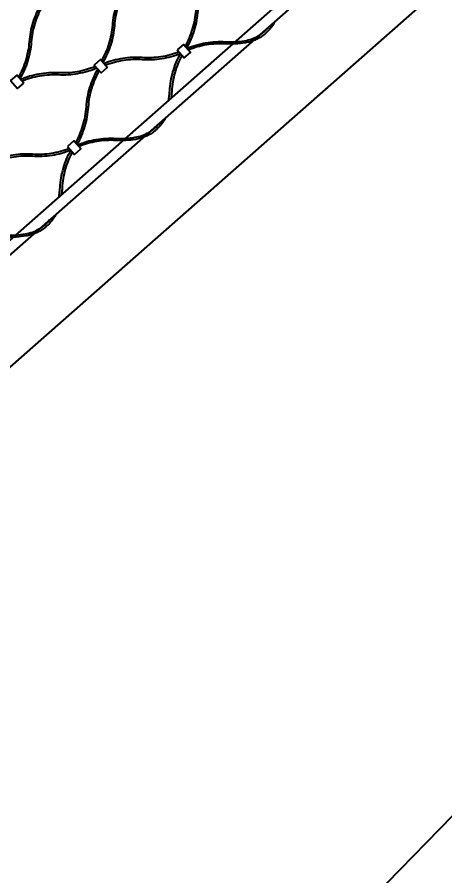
# Model space of a CAD drawing. Header units: millimetres. Extents: x 832728086 to 834530684, y 817551485 to 818349469.
# Drawn here: x 834421735 to 834422045, y 817819028 to 817819651 of the extents above; entities that cross this region are included whole.
import ezdxf

# ---------------------------------------------------------------- set-up
doc = ezdxf.new("R2010")
doc.units = ezdxf.units.MM
doc.header["$LTSCALE"] = 100
doc.layers.add('056-Railing-l', color=6, linetype='Continuous', lineweight=25)
for name, color, linetype in [('A-COLS', 3, 'Continuous'), ('DLN0401_', 7, 'Continuous'), ('DLN210__', 7, 'Continuous'), ('mesh- l', 8, 'Continuous')]:
    doc.layers.add(name, color=color, linetype=linetype)
doc.styles.get("Standard").update_dxf_attribs({"font": 'swiss.ttf'})

msp = doc.modelspace()

# ---------------------------------------------------------------- linework, layer by layer
at = {"layer": '056-Railing-l'}
for points in [[(834421017.3216, 817818862.1527), (834422015.7335, 817819740.83)], [(834421022.6069, 817818856.1472), (834422021.0188, 817819734.8245)]]:
    msp.add_lwpolyline(points, dxfattribs=at)
at = {"layer": 'A-COLS'}
msp.add_line((834424152.0256, 817821529.0111, 0.0052), (834419835.8825, 817817730.4819, 0.0052), dxfattribs=at)
at = {"layer": 'DLN210__', "color": 5}
msp.add_line((834424875.7779, 817821966.15, 0.0052), (834420265.3112, 817817242.5362), dxfattribs=at)
at = {"layer": 'mesh- l'}
for points in [[(834421856.7364, 817819629.3977, 0.05501314), (834421862.0979, 817819642.094, 0.05502564), (834421864.5615, 817819655.654, -0.05608013), (834421867.163, 817819669.8042, -0.05606721), (834421872.8435, 817819683.0226)], [(834421857.809, 817819628.1789, 0.05606721), (834421863.4895, 817819641.3974, 0.05608013), (834421866.091, 817819655.5475, -0.05502564), (834421868.5546, 817819669.1075, -0.05501314), (834421873.9161, 817819681.8038)], [(834421812.1955, 817819671.7121, 0.05643381), (834421806.5039, 817819658.7661, 0.05608633), (834421803.8411, 817819644.876, -0.05520174), (834421801.308, 817819631.5349, -0.05548959), (834421795.9105, 817819619.0752)], [(834421813.2623, 817819670.4999, 0.05541212), (834421807.8784, 817819658.0518, 0.05509445), (834421805.3511, 817819644.7258, -0.0561917), (834421802.6825, 817819630.8207, -0.05650781), (834421796.9771, 817819617.8633)], [(834421735.8293, 817819607.1206, 0.05541212), (834421741.2132, 817819619.5688, 0.05509445), (834421743.7405, 817819632.8947, -0.0561917), (834421746.4091, 817819646.7999, -0.05650781), (834421752.1145, 817819659.7573)], [(834421736.8961, 817819605.9084, 0.05643381), (834421742.5877, 817819618.8544, 0.05608633), (834421745.2505, 817819632.7446, -0.05520174), (834421747.7836, 817819646.0856, -0.05548959), (834421753.1811, 817819658.5453)], [(834421921.9784, 817819647.6615, -0.05861222), (834421918.1715, 817819642.0118, -0.05918417), (834421913.1529, 817819637.406, -0.02931437), (834421910.2561, 817819635.5668, -0.02849813), (834421907.1662, 817819634.0738, -0.02885982), (834421903.8207, 817819632.9076, -0.02750146), (834421900.3648, 817819632.1249, -0.0280161), (834421893.2051, 817819631.3217, -0.02801983), (834421886.0006, 817819631.324, 0.05502888), (834421872.2387, 817819630.5857, 0.05501523), (834421858.9692, 817819626.8638)], [(834421857.8951, 817819628.0812, -0.05606931), (834421871.7227, 817819632.054, -0.05608344), (834421886.0874, 817819632.8549, 0.02749376), (834421892.9884, 817819632.8454, 0.02749016), (834421899.8488, 817819633.5931, 0.04358453), (834421905.0462, 817819634.9238, 0.04703204), (834421909.916, 817819637.1676, 0.04662132), (834421914.1393, 817819640.1757, 0.04736718), (834421917.726, 817819643.9191)], [(834421852.2323, 817819625.4337, -0.05599755), (834421839.1331, 817819621.904, -0.0550563), (834421825.5755, 817819621.3434, 0.05611313), (834421811.4246, 817819620.7283, 0.05708602), (834421797.775, 817819616.9567)], [(834421853.3049, 817819624.2149, -0.05708602), (834421839.6553, 817819620.4433, -0.05611313), (834421825.5044, 817819619.8282, 0.0550563), (834421811.9467, 817819619.2676, 0.05599755), (834421798.8476, 817819615.7379)], [(834421844.6681, 817819590.2796, 0.01408298), (834421845.1591, 817819593.7219, 0.01401475), (834421845.456, 817819597.1863, -0.05610981), (834421847.8462, 817819611.1478, -0.05708383), (834421853.3049, 817819624.2149)], [(834421854.379, 817819622.9975, 0.05599537), (834421849.2296, 817819610.446, 0.05505305), (834421846.968, 817819597.0663, -0.01031216), (834421846.7635, 817819594.4522, -0.0103492), (834421846.4512, 817819591.8488)], [(834421737.1269, 817819605.6462, -0.05643381), (834421750.6912, 817819609.6468, -0.05608633), (834421764.8071, 817819610.5231, 0.05520174), (834421778.3619, 817819611.3405, 0.05548959), (834421791.4064, 817819615.1112)], [(834421738.1938, 817819604.434, -0.05541212), (834421751.2251, 817819608.1926, -0.05509445), (834421764.7642, 817819609.0062, 0.0561917), (834421778.8957, 817819609.8865, 0.05650781), (834421792.473, 817819613.8993)], [(834421777.1637, 817819559.3678, 0.05501314), (834421782.5252, 817819572.0641, 0.05502564), (834421784.9888, 817819585.6241, -0.05608013), (834421787.5903, 817819599.7742, -0.05606721), (834421793.2708, 817819612.9927)], [(834421778.2363, 817819558.149, 0.05606721), (834421783.9168, 817819571.3675, 0.05608013), (834421786.5184, 817819585.5176, -0.05502564), (834421788.9819, 817819599.0776, -0.05501314), (834421794.3435, 817819611.7739)], [(834421842.4057, 817819577.6316, -0.05861222), (834421838.5988, 817819571.9819, -0.05918417), (834421833.5803, 817819567.3761, -0.02931437), (834421830.6835, 817819565.5369, -0.02849813), (834421827.5936, 817819564.0439, -0.02885982), (834421824.2481, 817819562.8777, -0.02750146), (834421820.7921, 817819562.095, -0.0280161), (834421813.6324, 817819561.2918, -0.02801983), (834421806.4279, 817819561.2941, 0.05502888), (834421792.6661, 817819560.5558, 0.05501523), (834421779.3965, 817819556.8339)], [(834421778.3224, 817819558.0513, -0.05606931), (834421792.15, 817819562.0241, -0.05608344), (834421806.5147, 817819562.825, 0.02749376), (834421813.4157, 817819562.8155, 0.02749016), (834421820.2761, 817819563.5632, 0.04358453), (834421825.4736, 817819564.8939, 0.04703204), (834421830.3433, 817819567.1376, 0.04662132), (834421834.5666, 817819570.1458, 0.04736718), (834421838.1533, 817819573.8892)], [(834421772.6596, 817819555.4038, -0.05599755), (834421759.5604, 817819551.8741, -0.0550563), (834421746.0028, 817819551.3135, 0.05611313), (834421731.8519, 817819550.6984, 0.05708602), (834421718.2023, 817819546.9268)], [(834421773.7322, 817819554.185, -0.05708602), (834421760.0826, 817819550.4134, -0.05611313), (834421745.9317, 817819549.7983, 0.0550563), (834421732.3741, 817819549.2377, 0.05599755), (834421719.2749, 817819545.708)], [(834421765.0955, 817819520.2497, 0.01408298), (834421765.5864, 817819523.692, 0.01401475), (834421765.8833, 817819527.1564, -0.05610981), (834421768.2735, 817819541.1179, -0.05708383), (834421773.7322, 817819554.185)], [(834421774.8063, 817819552.9676, 0.05599537), (834421769.657, 817819540.4161, 0.05505305), (834421767.3953, 817819527.0363, -0.01031216), (834421767.1908, 817819524.4223, -0.0103492), (834421766.8785, 817819521.8189)], [(834421762.8331, 817819507.6017, -0.05861222), (834421759.0262, 817819501.952, -0.05918417), (834421754.0076, 817819497.3462, -0.02931437), (834421751.1108, 817819495.507, -0.02849813), (834421748.0209, 817819494.014, -0.02885982), (834421744.6754, 817819492.8478, -0.02750146), (834421741.2194, 817819492.0651, -0.0280161), (834421734.0598, 817819491.2619, -0.02801983), (834421726.8552, 817819491.2642, 0.05502888), (834421713.0934, 817819490.5259, 0.05501523), (834421699.8239, 817819486.8039)], [(834421698.7497, 817819488.0214, -0.05606931), (834421712.5773, 817819491.9941, -0.05608344), (834421726.942, 817819492.7951, 0.02749376), (834421733.843, 817819492.7856, 0.02749016), (834421740.7034, 817819493.5333, 0.04358453), (834421745.9009, 817819494.864, 0.04703204), (834421750.7706, 817819497.1077, 0.04662132), (834421754.9939, 817819500.1159, 0.04736718), (834421758.5806, 817819503.8593)]]:
    msp.add_lwpolyline(points, format="xyb", dxfattribs=at)
for points in [[(834421850.886, 817819626.9634), (834421855.9502, 817819621.2092), (834421860.4543, 817819625.1732), (834421855.3901, 817819630.9274)], [(834421790.6256, 817819615.9985), (834421795.6897, 817819610.2442), (834421800.1938, 817819614.2082), (834421795.1297, 817819619.9624)], [(834421800.1938, 817819614.2082), (834421795.1297, 817819619.9624), (834421790.6256, 817819615.9985), (834421795.6897, 817819610.2442)], [(834421739.5436, 817819602.9002), (834421734.4794, 817819608.6544), (834421729.9753, 817819604.6905), (834421735.0395, 817819598.9362)], [(834421771.3133, 817819556.9335), (834421776.3775, 817819551.1793), (834421780.8816, 817819555.1432), (834421775.8174, 817819560.8975)]]:
    msp.add_lwpolyline(points, close=True, dxfattribs=at)

# ---------------------------------------------------------------- texts
at = {"layer": 'DLN0401_', "color": 3, "width": 0.8}
msp.add_text('%%UEAST SOUTH ELEVATION', height=562.5, rotation=41.3501966, dxfattribs=at).set_placement((834421700.1301, 817813870.1788))

doc.saveas('drawing.dxf')
